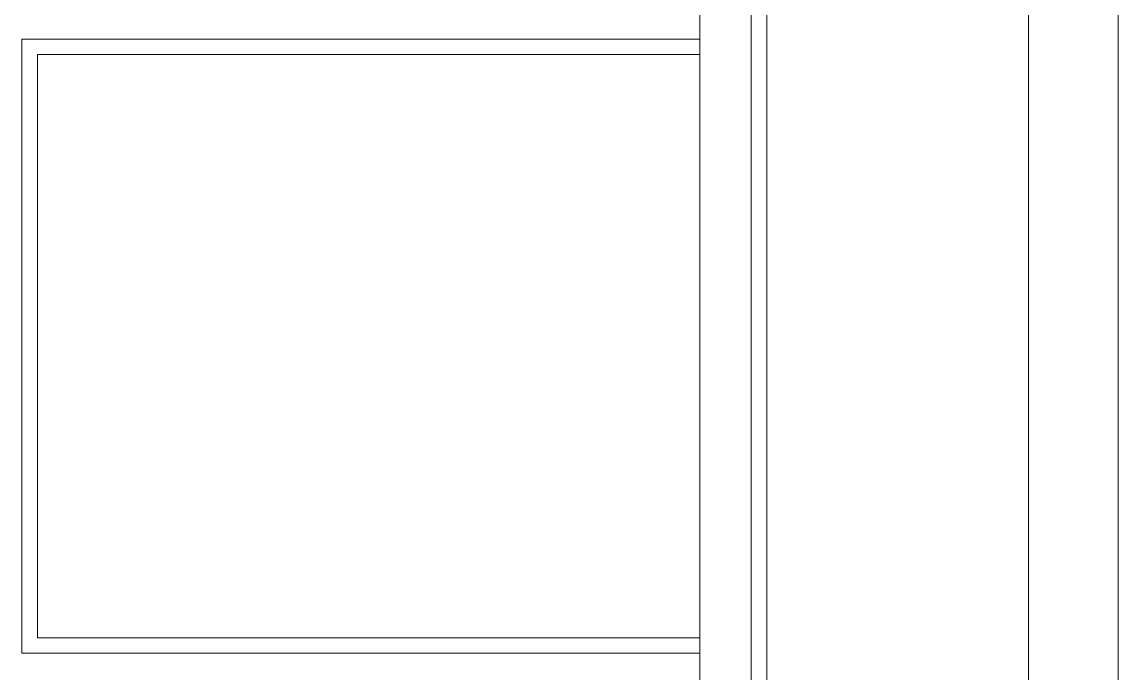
# Model space of a CAD drawing. Header units: inches. Extents: x 141029 to 151573, y -22384 to -18036.
# Drawn here: x 144630.41 to 144648.13, y -20332.29 to -20321.77 of the extents above; entities that cross this region are included whole.
import ezdxf

# ---------------------------------------------------------------- set-up
doc = ezdxf.new("R2010")
doc.units = ezdxf.units.IN
doc.header["$LTSCALE"] = 0.5
doc.header["$MEASUREMENT"] = 0
doc.layers.add('window', color=4, linetype='Continuous', lineweight=13)

msp = doc.modelspace()

# ---------------------------------------------------------------- linework, layer by layer
at = {"layer": 'window'}
for p, q in [((144648.127, -20343.023), (144648.127, -20294.61)), ((144646.681, -20343.023), (144646.681, -20296.192)), ((144642.451, -20340.11), (144642.451, -20300.296)), ((144642.199, -20300.54), (144642.199, -20343.023)), ((144641.371, -20343.023), (144641.371, -20301.343)), ((144630.415, -20331.971), (144630.415, -20322.052)), ((144630.415, -20322.052), (144641.371, -20322.052)), ((144630.667, -20322.297), (144630.667, -20331.726)), ((144630.667, -20322.297), (144641.371, -20322.297)), ((144630.667, -20331.726), (144641.371, -20331.726)), ((144641.371, -20331.971), (144630.415, -20331.971))]:
    msp.add_line(p, q, dxfattribs=at)

doc.saveas('drawing.dxf')
